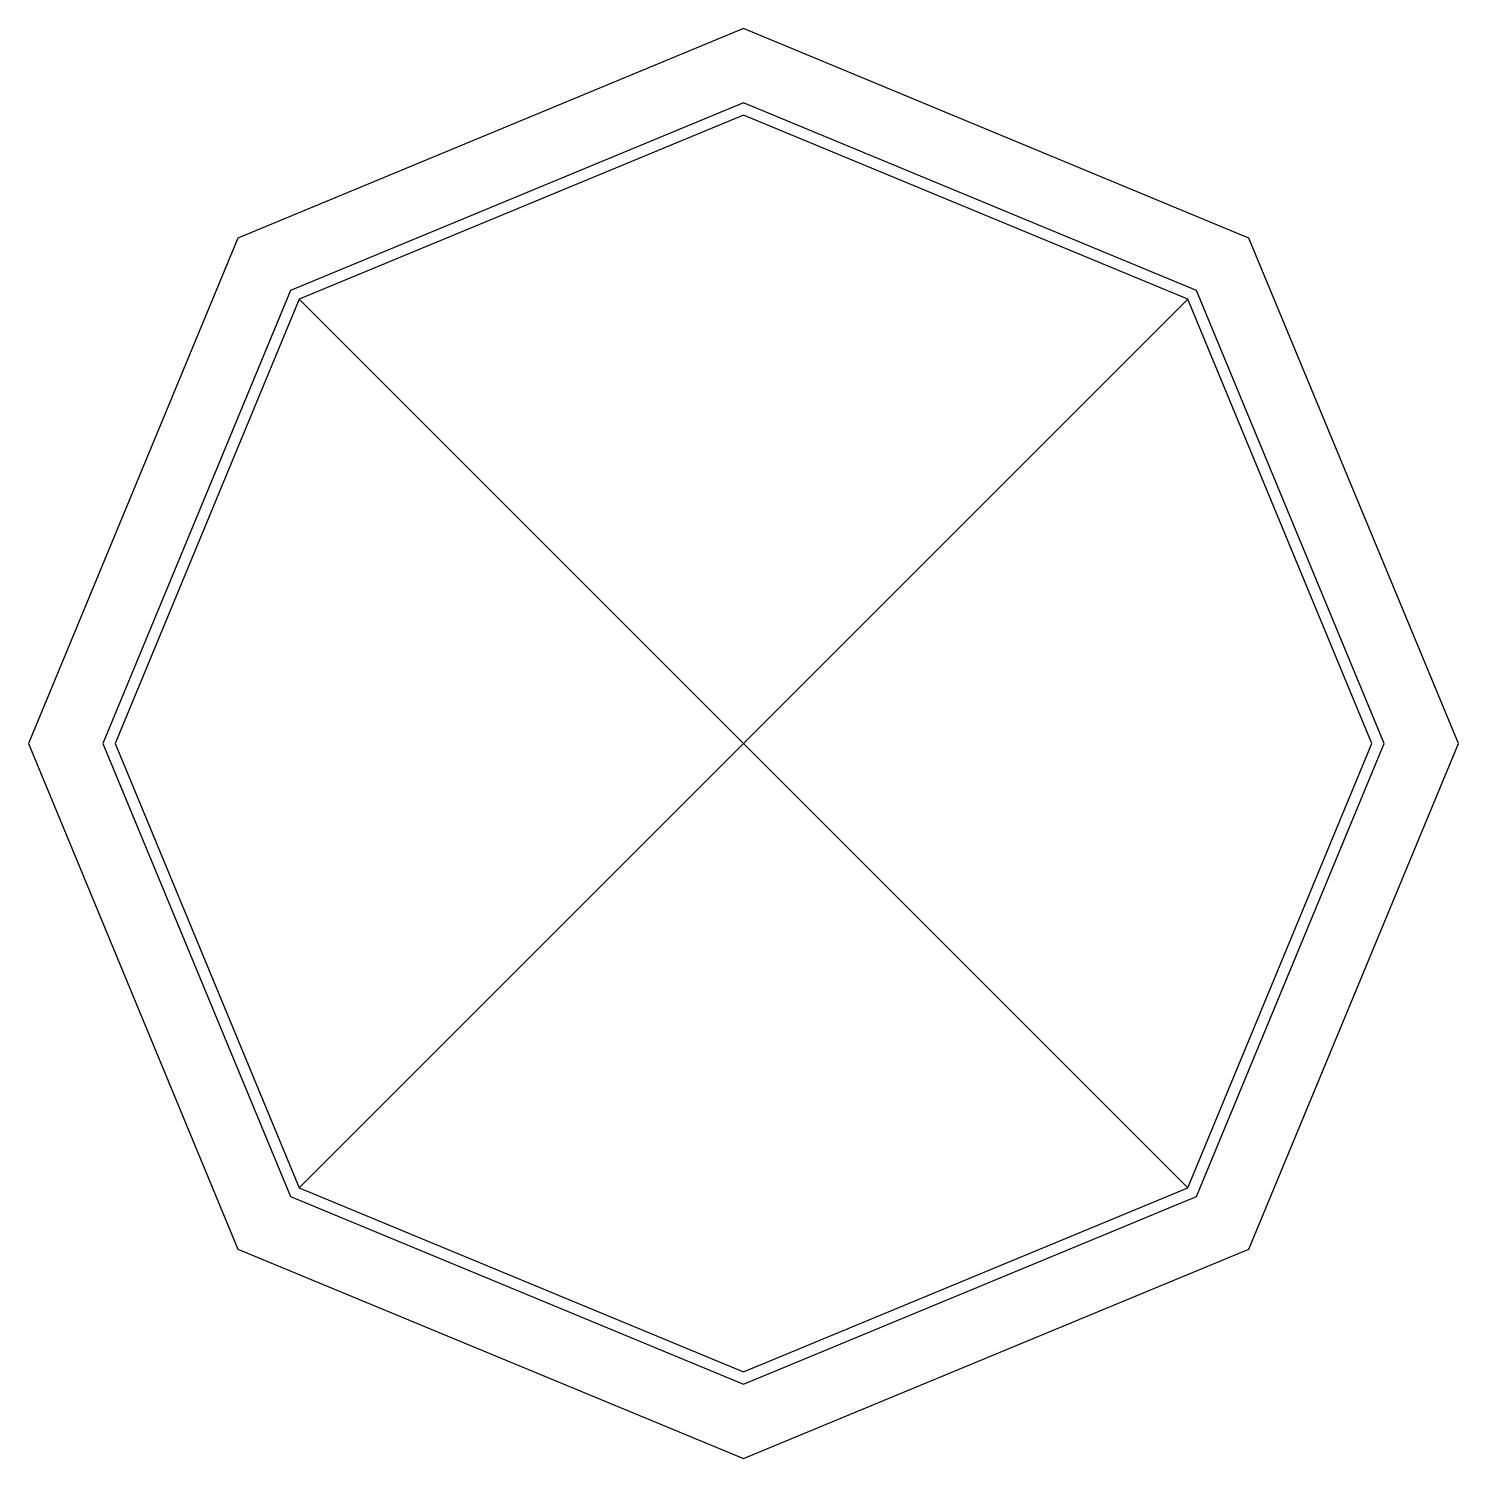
# Model space of a CAD drawing. Extents: x 3.55 to 4.8, y 3.66 to 4.91.
import ezdxf

# ---------------------------------------------------------------- set-up
doc = ezdxf.new("R2010")
doc.units = 0
doc.layers.get('0').update_dxf_attribs({"linetype": 'CONTINUOUS'})

msp = doc.modelspace()

# ---------------------------------------------------------------- linework, layer by layer
at = {"color": 0}
for p, q in [((3.7853, 3.8938), (4.5621, 4.6705)), ((4.5621, 3.8938), (3.7853, 4.6705))]:
    msp.add_line(p, q, dxfattribs=at)
for points in [[(4.1737, 3.6572), (4.6156, 3.8402), (4.7987, 4.2822), (4.6156, 4.7241), (4.1737, 4.9072), (3.7317, 4.7241), (3.5487, 4.2822), (3.7317, 3.8402)], [(4.1737, 3.7221), (4.5697, 3.8862), (4.7337, 4.2822), (4.5697, 4.6782), (4.1737, 4.8422), (3.7777, 4.6782), (3.6136, 4.2822), (3.7777, 3.8862)], [(4.1737, 3.7329), (4.5621, 3.8938), (4.7229, 4.2822), (4.5621, 4.6705), (4.1737, 4.8314), (3.7853, 4.6705), (3.6245, 4.2822), (3.7853, 3.8938)]]:
    msp.add_lwpolyline(points, close=True, dxfattribs=at)

doc.saveas('drawing.dxf')
